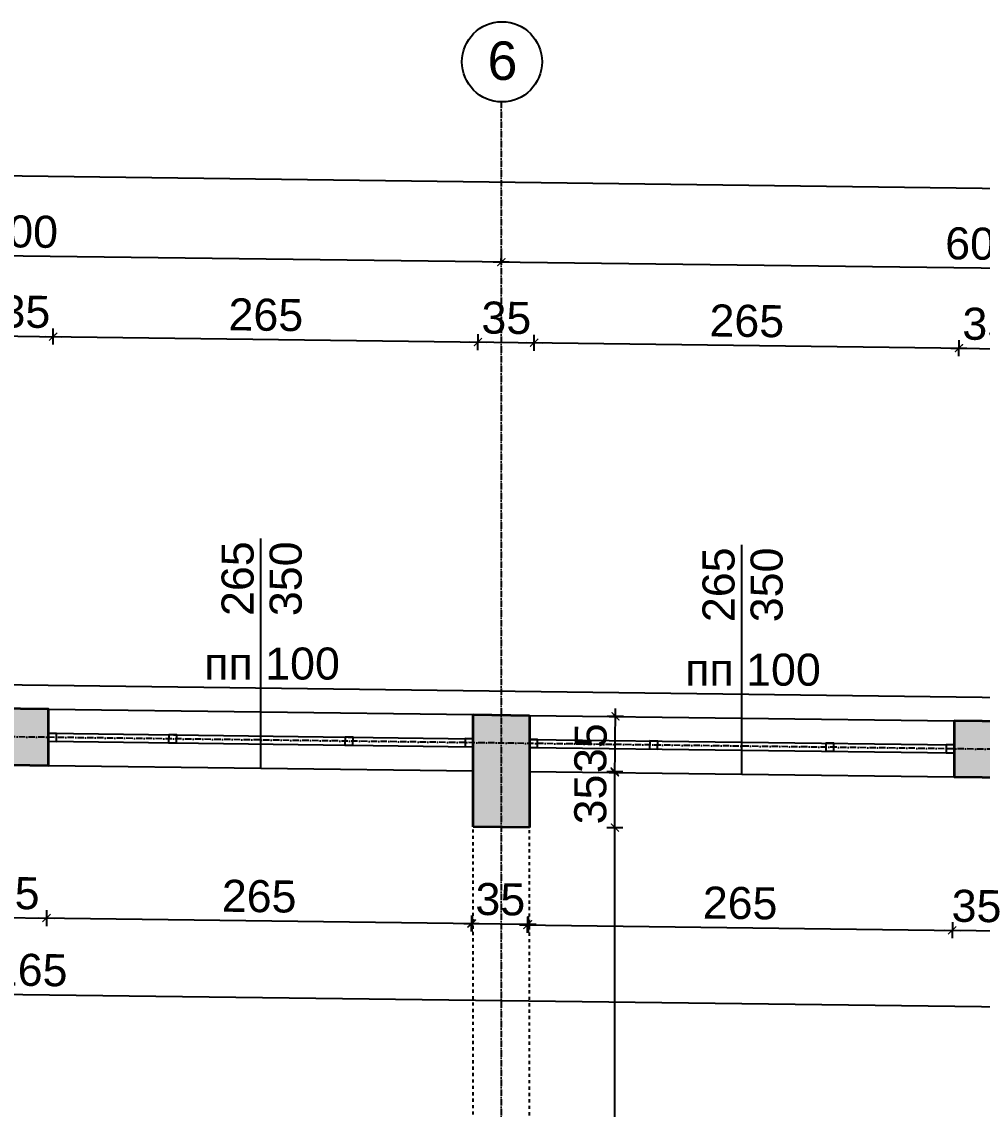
# Model space of a CAD drawing. Header units: inches. Extents: x -72385 to 39588, y -6525 to 66685.
# Drawn here: x -49284 to -48685, y 16839 to 17518 of the extents above; entities that cross this region are included whole.
import ezdxf

# ---------------------------------------------------------------- set-up
doc = ezdxf.new("R2010")
doc.units = ezdxf.units.IN
doc.header["$MEASUREMENT"] = 0
doc.linetypes.add('DashDot', pattern=[0.6, 0.4, -0.1, 0, -0.1])
doc.linetypes.add('Hidden', pattern=[0.4, 0.2, -0.2])
for name, color, linetype, lineweight in [('Изгледни линии', 253, 'Continuous', 25), ('Надписи коти външни', 252, 'Continuous', 25), ('Надписи коти вътрешни', 252, 'Continuous', 25), ('Надписи Оси', 252, 'Continuous', 25), ('Надписи прозорци', 252, 'Continuous', 25), ('Оси', 252, 'DashDot', 25), ('Прозорци', 251, 'Continuous', 25), ('Пунктир', 253, 'Hidden', 25), ('Разрезни линии', 7, 'Continuous', 35), ('Щрих стени', 254, 'Continuous', 25)]:
    doc.layers.add(name, color=color, linetype=linetype, lineweight=lineweight)
doc.styles.add('Arial Regular', font='arial.ttf')
doc.styles.get("Standard").update_dxf_attribs({"font": 'arial.ttf'})
doc.dimstyles.new('Annotative', dxfattribs={"dimscale": 0, "dimtxt": 20, "dimasz": 5, "dimexe": 5, "dimexo": 5, "dimgap": 5, "dimtad": 1, "dimdec": 0, "dimzin": 0, "dimdsep": 46, "dimtxsty": 'Standard', "dimblk": 'ARCHTICK', "dimcen": 5, "dimdle": 5, "dimadec": 0, "dimazin": 0, "dimtfac": 1, "dimtdec": 0, "dimtofl": 0, "dimtmove": 0, "dimatfit": 3, "dimldrblk": 'ARCHTICK', "dimfxl": 5, "dimfxlon": 1, "dimtolj": 1, "dimtzin": 0, "dimarcsym": 1})

# ---------------------------------------------------------------- blocks, each defined once
blk = doc.blocks.new('_ArchTick')
at = {"color": 0, "linetype": 'ByBlock', "const_width": 0.15}
blk.add_lwpolyline([(-0.5, -0.5), (0.5, 0.5)], dxfattribs=at)
blk = doc.blocks.new('*D536')
at = {"layer": 'Defpoints', "color": 0, "ltscale": 50, "transparency": 16777216}
for p in [(-51367.34, 17080.39), (-47202.34, 17027.37), (-47204.16, 16884.3)]:
    blk.add_point(p, dxfattribs=at)
at = {"layer": 'Надписи коти вътрешни', "color": 0, "lineweight": -2, "ltscale": 50, "transparency": 16777216}
for p, q in [((-51369.1, 16942.32), (-51369.22, 16932.32)), ((-51374.16, 16937.39), (-47199.16, 16884.24)), ((-47204.1, 16889.3), (-47204.22, 16879.3))]:
    blk.add_line(p, q, dxfattribs=at)
at = {"layer": 'Надписи коти вътрешни', "color": 0, "lineweight": -2, "ltscale": 50, "transparency": 16777216, "xscale": 5, "yscale": 5, "zscale": 5}
for p, rotation in [((-51369.16, 16937.32), 179.2706286525473), ((-47204.16, 16884.3), 359.2706286525473)]:
    blk.add_blockref('_ArchTick', p, dxfattribs=dict(at, rotation=rotation))
at = {"layer": 'Надписи коти вътрешни', "color": 0, "ltscale": 50, "transparency": 16777216, "insert": (-49286.47, 16926.02), "char_height": 20, "attachment_point": 5, "rotation": 359.27063}
blk.add_mtext('\\A1;4165', dxfattribs=at)
blk = doc.blocks.new('*D548')
at = {"layer": 'Defpoints', "color": 0, "ltscale": 50, "transparency": 16777216}
for p in [(-49302.34, 17054.55), (-49267.34, 17054.1), (-49268.56, 16958.39)]:
    blk.add_point(p, dxfattribs=at)
at = {"layer": 'Надписи коти вътрешни', "color": 0, "lineweight": -2, "ltscale": 50, "transparency": 16777216}
for p, q in [((-49303.49, 16963.84), (-49303.62, 16953.84)), ((-49268.49, 16963.39), (-49268.62, 16953.39)), ((-49308.56, 16958.9), (-49263.56, 16958.33))]:
    blk.add_line(p, q, dxfattribs=at)
at = {"layer": 'Надписи коти вътрешни', "color": 0, "lineweight": -2, "ltscale": 50, "transparency": 16777216, "xscale": 5, "yscale": 5, "zscale": 5}
for p, rotation in [((-49303.56, 16958.84), 179.2706286525581), ((-49268.56, 16958.39), 359.2706286525582)]:
    blk.add_blockref('_ArchTick', p, dxfattribs=dict(at, rotation=rotation))
at = {"layer": 'Надписи коти вътрешни', "color": 0, "ltscale": 50, "transparency": 16777216, "insert": (-49288.36, 16973.86), "char_height": 20, "attachment_point": 5, "rotation": 359.27063}
blk.add_mtext('\\A1;35', dxfattribs=at)
blk = doc.blocks.new('*D549')
at = {"layer": 'Defpoints', "color": 0, "ltscale": 50, "transparency": 16777216}
for p in [(-49267.34, 17054.1), (-49002.34, 17050.73), (-49003.56, 16955.02)]:
    blk.add_point(p, dxfattribs=at)
at = {"layer": 'Надписи коти вътрешни', "color": 0, "lineweight": -2, "ltscale": 50, "transparency": 16777216}
for p, q in [((-49268.49, 16963.39), (-49268.62, 16953.39)), ((-49273.56, 16958.46), (-48998.56, 16954.96)), ((-49003.49, 16960.02), (-49003.62, 16950.02))]:
    blk.add_line(p, q, dxfattribs=at)
at = {"layer": 'Надписи коти вътрешни', "color": 0, "lineweight": -2, "ltscale": 50, "transparency": 16777216, "xscale": 5, "yscale": 5, "zscale": 5}
for p, rotation in [((-49268.56, 16958.39), 179.270628652547), ((-49003.56, 16955.02), 359.270628652547)]:
    blk.add_blockref('_ArchTick', p, dxfattribs=dict(at, rotation=rotation))
at = {"layer": 'Надписи коти вътрешни', "color": 0, "ltscale": 50, "transparency": 16777216, "insert": (-49135.86, 16971.92), "char_height": 20, "attachment_point": 5, "rotation": 359.27063}
blk.add_mtext('\\A1;265', dxfattribs=at)
blk = doc.blocks.new('*D550')
at = {"layer": 'Defpoints', "color": 0, "ltscale": 50, "transparency": 16777216}
for p in [(-49002.34, 17015.73), (-48967.34, 17015.28), (-48968.11, 16954.57)]:
    blk.add_point(p, dxfattribs=at)
at = {"layer": 'Надписи коти вътрешни', "color": 0, "lineweight": -2, "ltscale": 50, "transparency": 16777216}
for p, q in [((-49003.05, 16960.01), (-49003.17, 16950.01)), ((-48968.05, 16959.57), (-48968.17, 16949.57)), ((-49008.11, 16955.08), (-48963.11, 16954.5))]:
    blk.add_line(p, q, dxfattribs=at)
at = {"layer": 'Надписи коти вътрешни', "color": 0, "lineweight": -2, "ltscale": 50, "transparency": 16777216, "xscale": 5, "yscale": 5, "zscale": 5}
for p, rotation in [((-49003.11, 16955.01), 179.2706286525403), ((-48968.11, 16954.57), 359.2706286525403)]:
    blk.add_blockref('_ArchTick', p, dxfattribs=dict(at, rotation=rotation))
at = {"layer": 'Надписи коти вътрешни', "color": 0, "ltscale": 50, "transparency": 16777216, "insert": (-48985.42, 16970.01), "char_height": 20, "attachment_point": 5, "rotation": 359.27063}
blk.add_mtext('\\A1;35', dxfattribs=at)
blk = doc.blocks.new('*D551')
at = {"layer": 'Defpoints', "color": 0, "ltscale": 50, "transparency": 16777216}
for p in [(-48967.34, 17049.84), (-48702.34, 17046.47), (-48703.56, 16950.75)]:
    blk.add_point(p, dxfattribs=at)
at = {"layer": 'Надписи коти вътрешни', "color": 0, "lineweight": -2, "ltscale": 50, "transparency": 16777216}
for p, q in [((-48968.49, 16959.13), (-48968.62, 16949.13)), ((-48703.49, 16955.75), (-48703.62, 16945.76)), ((-48973.56, 16954.19), (-48698.56, 16950.69))]:
    blk.add_line(p, q, dxfattribs=at)
at = {"layer": 'Надписи коти вътрешни', "color": 0, "lineweight": -2, "ltscale": 50, "transparency": 16777216, "xscale": 5, "yscale": 5, "zscale": 5}
for p, rotation in [((-48968.56, 16954.13), 179.270628652547), ((-48703.56, 16950.75), 359.270628652547)]:
    blk.add_blockref('_ArchTick', p, dxfattribs=dict(at, rotation=rotation))
at = {"layer": 'Надписи коти вътрешни', "color": 0, "ltscale": 50, "transparency": 16777216, "insert": (-48835.86, 16967.65), "char_height": 20, "attachment_point": 5, "rotation": 359.27063}
blk.add_mtext('\\A1;265', dxfattribs=at)
blk = doc.blocks.new('*D552')
at = {"layer": 'Defpoints', "color": 0, "ltscale": 50, "transparency": 16777216}
for p in [(-48702.34, 17046.47), (-48667.34, 17046.02), (-48668.56, 16950.31)]:
    blk.add_point(p, dxfattribs=at)
at = {"layer": 'Надписи коти вътрешни', "color": 0, "lineweight": -2, "ltscale": 50, "transparency": 16777216}
for p, q in [((-48703.49, 16955.75), (-48703.62, 16945.76)), ((-48708.56, 16950.82), (-48663.56, 16950.25)), ((-48668.49, 16955.31), (-48668.62, 16945.31))]:
    blk.add_line(p, q, dxfattribs=at)
at = {"layer": 'Надписи коти вътрешни', "color": 0, "lineweight": -2, "ltscale": 50, "transparency": 16777216, "xscale": 5, "yscale": 5, "zscale": 5}
for p, rotation in [((-48703.56, 16950.75), 179.2706286525581), ((-48668.56, 16950.31), 359.2706286525582)]:
    blk.add_blockref('_ArchTick', p, dxfattribs=dict(at, rotation=rotation))
at = {"layer": 'Надписи коти вътрешни', "color": 0, "ltscale": 50, "transparency": 16777216, "insert": (-48688.36, 16965.78), "char_height": 20, "attachment_point": 5, "rotation": 359.27063}
blk.add_mtext('\\A1;35', dxfattribs=at)
blk = doc.blocks.new('*D950')
at = {"layer": 'Defpoints', "color": 0, "ltscale": 50, "transparency": 16777216}
for p in [(-48967.34, 17014.84), (-48914, 17014.84), (-48967.34, 16507.3)]:
    blk.add_point(p, dxfattribs=at)
at = {"layer": 'Надписи коти вътрешни', "color": 0, "lineweight": -2, "ltscale": 50, "transparency": 16777216}
for p, q in [((-48914, 16502.3), (-48914, 17019.84)), ((-48919, 17014.84), (-48909, 17014.84)), ((-48919, 16507.3), (-48909, 16507.3))]:
    blk.add_line(p, q, dxfattribs=at)
at = {"layer": 'Надписи коти вътрешни', "color": 0, "lineweight": -2, "ltscale": 50, "transparency": 16777216, "xscale": 5, "yscale": 5, "zscale": 5}
for p, rotation in [((-48914, 17014.84), 90), ((-48914, 16507.3), 270)]:
    blk.add_blockref('_ArchTick', p, dxfattribs=dict(at, rotation=rotation))
at = {"layer": 'Надписи коти вътрешни', "color": 0, "ltscale": 50, "transparency": 16777216, "insert": (-48929.21, 16761.07), "char_height": 20, "attachment_point": 5, "rotation": 90}
blk.add_mtext('\\A1;508', dxfattribs=at)
blk = doc.blocks.new('*D951')
at = {"layer": 'Defpoints', "color": 0, "ltscale": 50, "transparency": 16777216}
for p in [(-48967.34, 17049.84), (-48914, 17049.84), (-48967.34, 17014.84)]:
    blk.add_point(p, dxfattribs=at)
at = {"layer": 'Надписи коти вътрешни', "color": 0, "lineweight": -2, "ltscale": 50, "transparency": 16777216}
for p, q in [((-48914, 17009.84), (-48914, 17054.84)), ((-48919, 17049.84), (-48909, 17049.84)), ((-48919, 17014.84), (-48909, 17014.84))]:
    blk.add_line(p, q, dxfattribs=at)
at = {"layer": 'Надписи коти вътрешни', "color": 0, "lineweight": -2, "ltscale": 50, "transparency": 16777216, "xscale": 5, "yscale": 5, "zscale": 5}
for p, rotation in [((-48914, 17049.84), 90), ((-48914, 17014.84), 270)]:
    blk.add_blockref('_ArchTick', p, dxfattribs=dict(at, rotation=rotation))
at = {"layer": 'Надписи коти вътрешни', "color": 0, "ltscale": 50, "transparency": 16777216, "insert": (-48929.21, 17032.34), "char_height": 20, "attachment_point": 5, "rotation": 90}
blk.add_mtext('\\A1;35', dxfattribs=at)
blk = doc.blocks.new('*D5424')
at = {"layer": 'Defpoints', "color": 0, "ltscale": 50, "transparency": 16777216}
for p in [(-49264.38, 17321.14), (-49302.34, 17089.11), (-49267.34, 17088.66)]:
    blk.add_point(p, dxfattribs=at)
at = {"layer": 'Надписи коти външни', "color": 0, "lineweight": -2, "ltscale": 50, "transparency": 16777216}
for p, q in [((-49299.44, 17316.59), (-49299.31, 17326.59)), ((-49264.44, 17316.14), (-49264.31, 17326.14)), ((-49304.38, 17321.65), (-49259.38, 17321.08))]:
    blk.add_line(p, q, dxfattribs=at)
at = {"layer": 'Надписи коти външни', "color": 0, "lineweight": -2, "ltscale": 50, "transparency": 16777216, "xscale": 5, "yscale": 5, "zscale": 5}
for p, rotation in [((-49299.38, 17321.59), 179.2706286525403), ((-49264.38, 17321.14), 359.2706286525403)]:
    blk.add_blockref('_ArchTick', p, dxfattribs=dict(at, rotation=rotation))
at = {"layer": 'Надписи коти външни', "color": 0, "ltscale": 50, "transparency": 16777216, "insert": (-49281.68, 17336.58), "char_height": 20, "attachment_point": 5, "rotation": 359.27063}
blk.add_mtext('\\A1;35', dxfattribs=at)
blk = doc.blocks.new('*D5423')
at = {"layer": 'Defpoints', "color": 0, "ltscale": 50, "transparency": 16777216}
for p in [(-48999.38, 17317.77), (-49267.34, 17088.66), (-49002.34, 17085.29)]:
    blk.add_point(p, dxfattribs=at)
at = {"layer": 'Надписи коти външни', "color": 0, "lineweight": -2, "ltscale": 50, "transparency": 16777216}
for p, q in [((-49264.44, 17316.14), (-49264.31, 17326.14)), ((-48999.44, 17312.77), (-48999.31, 17322.77)), ((-49269.38, 17321.21), (-48994.38, 17317.7))]:
    blk.add_line(p, q, dxfattribs=at)
at = {"layer": 'Надписи коти външни', "color": 0, "lineweight": -2, "ltscale": 50, "transparency": 16777216, "xscale": 5, "yscale": 5, "zscale": 5}
for p, rotation in [((-49264.38, 17321.14), 179.2706286525463), ((-48999.38, 17317.77), 359.2706286525462)]:
    blk.add_blockref('_ArchTick', p, dxfattribs=dict(at, rotation=rotation))
at = {"layer": 'Надписи коти външни', "color": 0, "ltscale": 50, "transparency": 16777216, "insert": (-49131.68, 17334.67), "char_height": 20, "attachment_point": 5, "rotation": 359.27063}
blk.add_mtext('\\A1;265', dxfattribs=at)
blk = doc.blocks.new('*D5422')
at = {"layer": 'Defpoints', "color": 0, "ltscale": 50, "transparency": 16777216}
for p in [(-48964.38, 17317.32), (-49002.34, 17085.29), (-48967.34, 17084.84)]:
    blk.add_point(p, dxfattribs=at)
at = {"layer": 'Надписи коти външни', "color": 0, "lineweight": -2, "ltscale": 50, "transparency": 16777216}
for p, q in [((-48999.44, 17312.77), (-48999.31, 17322.77)), ((-48964.44, 17312.32), (-48964.31, 17322.32)), ((-49004.38, 17317.83), (-48959.38, 17317.26))]:
    blk.add_line(p, q, dxfattribs=at)
at = {"layer": 'Надписи коти външни', "color": 0, "lineweight": -2, "ltscale": 50, "transparency": 16777216, "xscale": 5, "yscale": 5, "zscale": 5}
for p, rotation in [((-48999.38, 17317.77), 179.2706286525403), ((-48964.38, 17317.32), 359.2706286525403)]:
    blk.add_blockref('_ArchTick', p, dxfattribs=dict(at, rotation=rotation))
at = {"layer": 'Надписи коти външни', "color": 0, "ltscale": 50, "transparency": 16777216, "insert": (-48981.68, 17332.76), "char_height": 20, "attachment_point": 5, "rotation": 359.27063}
blk.add_mtext('\\A1;35', dxfattribs=at)
blk = doc.blocks.new('*D5421')
at = {"layer": 'Defpoints', "color": 0, "ltscale": 50, "transparency": 16777216}
for p in [(-48699.38, 17313.95), (-48967.34, 17084.84), (-48702.34, 17081.47)]:
    blk.add_point(p, dxfattribs=at)
at = {"layer": 'Надписи коти външни', "color": 0, "lineweight": -2, "ltscale": 50, "transparency": 16777216}
for p, q in [((-48964.44, 17312.32), (-48964.31, 17322.32)), ((-48969.38, 17317.39), (-48694.38, 17313.89)), ((-48699.44, 17308.95), (-48699.31, 17318.95))]:
    blk.add_line(p, q, dxfattribs=at)
at = {"layer": 'Надписи коти външни', "color": 0, "lineweight": -2, "ltscale": 50, "transparency": 16777216, "xscale": 5, "yscale": 5, "zscale": 5}
for p, rotation in [((-48964.38, 17317.32), 179.270628652547), ((-48699.38, 17313.95), 359.270628652547)]:
    blk.add_blockref('_ArchTick', p, dxfattribs=dict(at, rotation=rotation))
at = {"layer": 'Надписи коти външни', "color": 0, "ltscale": 50, "transparency": 16777216, "insert": (-48831.68, 17330.85), "char_height": 20, "attachment_point": 5, "rotation": 359.27063}
blk.add_mtext('\\A1;265', dxfattribs=at)
blk = doc.blocks.new('*D5420')
at = {"layer": 'Defpoints', "color": 0, "ltscale": 50, "transparency": 16777216}
for p in [(-48664.38, 17313.5), (-48702.34, 17081.47), (-48667.34, 17081.02)]:
    blk.add_point(p, dxfattribs=at)
at = {"layer": 'Надписи коти външни', "color": 0, "lineweight": -2, "ltscale": 50, "transparency": 16777216}
for p, q in [((-48699.44, 17308.95), (-48699.31, 17318.95)), ((-48664.44, 17308.5), (-48664.31, 17318.5)), ((-48704.38, 17314.01), (-48659.38, 17313.44))]:
    blk.add_line(p, q, dxfattribs=at)
at = {"layer": 'Надписи коти външни', "color": 0, "lineweight": -2, "ltscale": 50, "transparency": 16777216, "xscale": 5, "yscale": 5, "zscale": 5}
for p, rotation in [((-48699.38, 17313.95), 179.2706286525463), ((-48664.38, 17313.5), 359.2706286525462)]:
    blk.add_blockref('_ArchTick', p, dxfattribs=dict(at, rotation=rotation))
at = {"layer": 'Надписи коти външни', "color": 0, "ltscale": 50, "transparency": 16777216, "insert": (-48681.68, 17328.94), "char_height": 20, "attachment_point": 5, "rotation": 359.27063}
blk.add_mtext('\\A1;35', dxfattribs=at)
blk = doc.blocks.new('*D5416')
at = {"layer": 'Defpoints', "color": 0, "ltscale": 50, "transparency": 16777216}
for p in [(-48984.84, 17367.59), (-48984.84, 17367.59), (-48384.84, 17359.99)]:
    blk.add_point(p, dxfattribs=at)
at = {"layer": 'Надписи коти външни', "color": 0, "lineweight": -2, "ltscale": 50, "transparency": 16777216}
for p, q in [((-48984.84, 17367.59), (-48984.77, 17372.59)), ((-48379.84, 17359.93), (-48989.84, 17367.65)), ((-48384.84, 17359.99), (-48384.77, 17364.99))]:
    blk.add_line(p, q, dxfattribs=at)
at = {"layer": 'Надписи коти външни', "color": 0, "lineweight": -2, "ltscale": 50, "transparency": 16777216, "xscale": 5, "yscale": 5, "zscale": 5}
for p, rotation in [((-48984.84, 17367.59), 179.2746527504725), ((-48384.84, 17359.99), 359.2746527504724)]:
    blk.add_blockref('_ArchTick', p, dxfattribs=dict(at, rotation=rotation))
at = {"layer": 'Надписи коти външни', "color": 0, "ltscale": 50, "transparency": 16777216, "insert": (-48684.64, 17379), "char_height": 20, "attachment_point": 5, "rotation": 359.27465}
blk.add_mtext('\\A1;600', dxfattribs=at)
blk = doc.blocks.new('*D5415')
at = {"layer": 'Defpoints', "color": 0, "ltscale": 50, "transparency": 16777216}
for p in [(-49584.84, 17375.23), (-49584.84, 17375.23), (-48984.84, 17367.59)]:
    blk.add_point(p, dxfattribs=at)
at = {"layer": 'Надписи коти външни', "color": 0, "lineweight": -2, "ltscale": 50, "transparency": 16777216}
for p, q in [((-49584.84, 17375.23), (-49584.77, 17380.23)), ((-48979.84, 17367.52), (-49589.84, 17375.29)), ((-48984.84, 17367.59), (-48984.77, 17372.59))]:
    blk.add_line(p, q, dxfattribs=at)
at = {"layer": 'Надписи коти външни', "color": 0, "lineweight": -2, "ltscale": 50, "transparency": 16777216, "xscale": 5, "yscale": 5, "zscale": 5}
for p, rotation in [((-49584.84, 17375.23), 179.2706286525473), ((-48984.84, 17367.59), 359.2706286525473)]:
    blk.add_blockref('_ArchTick', p, dxfattribs=dict(at, rotation=rotation))
at = {"layer": 'Надписи коти външни', "color": 0, "ltscale": 50, "transparency": 16777216, "insert": (-49284.64, 17386.62), "char_height": 20, "attachment_point": 5, "rotation": 359.27063}
blk.add_mtext('\\A1;600', dxfattribs=at)
blk = doc.blocks.new('*D5410')
at = {"layer": 'Defpoints', "color": 0, "ltscale": 50, "transparency": 16777216}
for p in [(-40218.1, 17305.99), (-52317.34, 17127.49), (-40222.34, 16973.51)]:
    blk.add_point(p, dxfattribs=at)
at = {"layer": 'Надписи коти външни', "color": 0, "lineweight": -2, "ltscale": 50, "transparency": 16777216}
for p, q in [((-52313.17, 17454.96), (-52313.04, 17464.96)), ((-52318.1, 17460.03), (-40213.11, 17305.92)), ((-40218.17, 17300.99), (-40218.04, 17310.99))]:
    blk.add_line(p, q, dxfattribs=at)
at = {"layer": 'Надписи коти външни', "color": 0, "lineweight": -2, "ltscale": 50, "transparency": 16777216, "xscale": 5, "yscale": 5, "zscale": 5}
for p, rotation in [((-52313.1, 17459.96), 179.2706286525472), ((-40218.1, 17305.99), 359.2706286525473)]:
    blk.add_blockref('_ArchTick', p, dxfattribs=dict(at, rotation=rotation))
at = {"layer": 'Надписи коти външни', "color": 0, "ltscale": 50, "transparency": 16777216, "insert": (-46265.41, 17398.18), "char_height": 20, "attachment_point": 5, "rotation": 359.27063}
blk.add_mtext('\\A1;12095', dxfattribs=at)
blk = doc.blocks.new('*D7672')
at = {"layer": 'Defpoints', "color": 0, "ltscale": 10, "transparency": 16777216}
for p in [(-48913.6, 17084.21), (-48893.75, 17083.95), (-48894.19, 17048.96)]:
    blk.add_point(p, dxfattribs=at)
at = {"layer": 'Надписи коти вътрешни', "color": 0, "lineweight": -2, "ltscale": 10, "transparency": 16777216}
for p, q in [((-48914.11, 17044.21), (-48913.53, 17089.2)), ((-48908.6, 17084.14), (-48918.6, 17084.27)), ((-48909.04, 17049.14), (-48919.04, 17049.27))]:
    blk.add_line(p, q, dxfattribs=at)
at = {"layer": 'Надписи коти вътрешни', "color": 0, "lineweight": -2, "ltscale": 10, "transparency": 16777216, "xscale": 5, "yscale": 5, "zscale": 5}
for p, rotation in [((-48913.6, 17084.21), 89.27062865254527), ((-48914.04, 17049.21), 269.2706286525453)]:
    blk.add_blockref('_ArchTick', p, dxfattribs=dict(at, rotation=rotation))
at = {"layer": 'Надписи коти вътрешни', "color": 0, "ltscale": 10, "transparency": 16777216, "insert": (-48929.07, 17064.4), "char_height": 20, "attachment_point": 5, "rotation": 89.27063}
blk.add_mtext('\\A1;35', dxfattribs=at)

msp = doc.modelspace()

# ---------------------------------------------------------------- hatches: boundary and pattern name
at = {"layer": 'Щрих стени', "ltscale": 10}
h = msp.add_hatch(color=256, dxfattribs=at)
h.dxf.hatch_style = 1
h.paths.add_polyline_path([(-51067.34, 17111.58), (-51102.34, 17112.02), (-51102.34, 17077.02), (-51067.34, 17076.57)])
h.paths.add_polyline_path([(-50767.34, 17107.76), (-50802.34, 17108.2), (-50802.34, 17038.2), (-50767.34, 17037.75)])
h.paths.add_polyline_path([(-50467.34, 17103.94), (-50502.34, 17104.38), (-50502.34, 17069.38), (-50467.34, 17068.93)])
h.paths.add_polyline_path([(-50167.34, 17100.12), (-50202.34, 17100.56), (-50202.34, 17030.56), (-50167.34, 17030.11)])
h.paths.add_polyline_path([(-49867.34, 17096.3), (-49902.34, 17096.74), (-49902.34, 17061.74), (-49867.34, 17061.3)])
h.paths.add_polyline_path([(-49567.34, 17092.48), (-49602.34, 17092.93), (-49602.34, 17022.92), (-49567.34, 17022.47)])
h.paths.add_polyline_path([(-49267.34, 17088.66), (-49302.34, 17089.11), (-49302.34, 17054.1), (-49267.34, 17053.66)])
h.paths.add_polyline_path([(-48967.34, 17084.84), (-49002.34, 17085.29), (-49002.34, 17015.28), (-48967.34, 17014.84)])
h.paths.add_polyline_path([(-48667.34, 17081.02), (-48702.34, 17081.47), (-48702.34, 17046.47), (-48667.34, 17046.02)])
h.paths.add_polyline_path([(-48367.34, 17077.2), (-48402.34, 17077.65), (-48402.34, 17007.64), (-48367.34, 17007.2)])
h.paths.add_polyline_path([(-48067.34, 17073.38), (-48102.34, 17073.83), (-48102.34, 17038.83), (-48067.34, 17038.38)])
h.paths.add_polyline_path([(-47767.34, 17069.57), (-47802.34, 17070.01), (-47802.34, 17000), (-47767.34, 16999.56)])
h.paths.add_polyline_path([(-47467.34, 17065.75), (-47502.34, 17066.19), (-47502.34, 17031.19), (-47467.34, 17030.74)])
h.paths.add_polyline_path([(-50764.84, 16530.18), (-50804.84, 16530.69), (-50804.84, 16450.68), (-50764.84, 16450.17)])
h.paths.add_polyline_path([(-50164.84, 16522.54), (-50204.84, 16523.05), (-50204.84, 16443.04), (-50164.84, 16442.53)])
h.paths.add_polyline_path([(-49564.84, 16514.9), (-49604.84, 16515.41), (-49604.84, 16470.41), (-49629.84, 16470.73), (-49629.84, 16435.72), (-49604.84, 16435.4), (-49564.84, 16434.9)])
h.paths.add_polyline_path([(-48964.84, 16507.26), (-49004.84, 16507.77), (-49004.84, 16427.77), (-48964.84, 16427.26)])
h.paths.add_polyline_path([(-48364.84, 16499.62), (-48404.84, 16500.13), (-48404.84, 16420.13), (-48364.84, 16419.62)])
h.paths.add_polyline_path([(-47764.84, 16491.99), (-47804.84, 16492.5), (-47804.84, 16447.49), (-47829.84, 16447.81), (-47829.84, 16412.81), (-47804.84, 16412.49), (-47804.84, 16412.49), (-47764.84, 16411.98)])
h.paths.add_polyline_path([(-50764.84, 15930.13), (-50804.84, 15930.64), (-50804.84, 15850.63), (-50764.84, 15850.12)])
h.paths.add_polyline_path([(-50164.84, 15922.49), (-50204.84, 15923), (-50204.84, 15842.99), (-50164.84, 15842.48)])
h.paths.add_polyline_path([(-49564.84, 15914.85), (-49604.84, 15915.36), (-49629.84, 15915.68), (-49629.84, 15880.68), (-49604.84, 15880.36), (-49604.84, 15835.36), (-49564.84, 15834.85)])
h.paths.add_polyline_path([(-48964.84, 15907.21), (-49004.84, 15907.72), (-49004.84, 15827.72), (-48964.84, 15827.21)])
h.paths.add_polyline_path([(-48364.84, 15899.58), (-48404.84, 15900.09), (-48404.84, 15820.08), (-48364.84, 15819.57)])
h.paths.add_polyline_path([(-47764.84, 15891.94), (-47804.84, 15892.45), (-47804.84, 15847.44), (-47829.84, 15847.76), (-47829.84, 15812.76), (-47804.84, 15812.44), (-47764.84, 15811.93)])
h.paths.add_polyline_path([(-51067.34, 15311.43), (-51102.34, 15311.88), (-51102.34, 15276.87), (-51067.34, 15276.43)])
h.paths.add_polyline_path([(-50767.34, 15342.61), (-50802.34, 15343.06), (-50802.34, 15273.05), (-50767.34, 15272.61)])
h.paths.add_polyline_path([(-50467.34, 15303.79), (-50502.34, 15304.24), (-50502.34, 15269.23), (-50467.34, 15268.79)])
h.paths.add_polyline_path([(-50167.34, 15334.98), (-50202.34, 15335.42), (-50202.34, 15265.42), (-50167.34, 15264.97)])
h.paths.add_polyline_path([(-49867.34, 15296.15), (-49902.34, 15296.6), (-49902.34, 15261.6), (-49867.34, 15261.15)])
h.paths.add_polyline_path([(-49567.34, 15327.34), (-49602.34, 15327.78), (-49602.34, 15257.78), (-49567.34, 15257.33)])
h.paths.add_polyline_path([(-49267.34, 15288.52), (-49302.34, 15288.96), (-49302.34, 15253.96), (-49267.34, 15253.51)])
h.paths.add_polyline_path([(-48967.34, 15319.7), (-49002.34, 15320.14), (-49002.34, 15250.14), (-48967.34, 15249.69)])
h.paths.add_polyline_path([(-48667.34, 15280.88), (-48702.34, 15281.32), (-48702.34, 15246.32), (-48667.34, 15245.87)])
h.paths.add_polyline_path([(-48367.34, 15312.06), (-48402.34, 15312.51), (-48402.34, 15242.5), (-48367.34, 15242.05)])
h.paths.add_polyline_path([(-48067.34, 15273.24), (-48102.34, 15273.68), (-48102.34, 15238.68), (-48067.34, 15238.24)])
h.paths.add_polyline_path([(-47767.34, 15304.42), (-47802.34, 15304.87), (-47802.34, 15234.86), (-47767.34, 15234.42)])
h.paths.add_polyline_path([(-47467.34, 15265.6), (-47502.34, 15266.05), (-47502.34, 15231.04), (-47467.34, 15230.6)])

# ---------------------------------------------------------------- linework, layer by layer
at = {"layer": 'Изгледни линии', "ltscale": 50}
for p, q in [((-51382.34, 17130.59), (-46572.34, 17069.35)), ((-49267.34, 17088.66), (-49002.34, 17085.29)), ((-48967.34, 17084.84), (-48702.34, 17081.47)), ((-49267.34, 17053.66), (-49002.34, 17050.28)), ((-48967.34, 17049.84), (-48702.34, 17046.47))]:
    msp.add_line(p, q, dxfattribs=at)
at = {"layer": 'Надписи Оси', "ltscale": 50}
msp.add_circle((-48984.4, 17492.59), 25, dxfattribs=at)
at = {"layer": 'Надписи прозорци', "ltscale": 50}
for p, q in [((-49134.84, 17051.97), (-49134.84, 17195.12)), ((-48834.84, 17048.15), (-48834.84, 17191.3))]:
    msp.add_line(p, q, dxfattribs=at)
at = {"layer": 'Оси', "ltscale": 10}
for p, q in [((-48984.84, 17467.6), (-48984.84, 14867.38)), ((-39839.84, 16951.14), (-52699.84, 17114.86))]:
    msp.add_line(p, q, dxfattribs=at)
at = {"layer": 'Прозорци', "ltscale": 50}
for p, q in [((-49267.34, 17073.66), (-49002.34, 17070.29)), ((-49267.34, 17068.66), (-49002.34, 17065.29)), ((-48967.34, 17069.84), (-48702.34, 17066.47)), ((-48967.34, 17064.84), (-48702.34, 17061.47))]:
    msp.add_line(p, q, dxfattribs=at)
for points in [[(-49267.34, 17068.66), (-49262.34, 17068.6), (-49262.27, 17073.6), (-49267.27, 17073.66), (-49267.34, 17068.66)], [(-49192.35, 17067.7), (-49187.35, 17067.64), (-49187.29, 17072.64), (-49192.29, 17072.7), (-49192.35, 17067.7)], [(-49082.39, 17066.3), (-49077.39, 17066.24), (-49077.33, 17071.24), (-49082.32, 17071.3), (-49082.39, 17066.3)], [(-49007.4, 17065.36), (-49002.4, 17065.29), (-49002.34, 17070.29), (-49007.34, 17070.36), (-49007.4, 17065.36)], [(-48967.34, 17064.84), (-48962.34, 17064.78), (-48962.27, 17069.78), (-48967.27, 17069.84), (-48967.34, 17064.84)], [(-48892.35, 17063.89), (-48887.35, 17063.82), (-48887.29, 17068.82), (-48892.29, 17068.89), (-48892.35, 17063.89)], [(-48782.39, 17062.49), (-48777.39, 17062.42), (-48777.33, 17067.42), (-48782.32, 17067.49), (-48782.39, 17062.49)], [(-48707.4, 17061.54), (-48702.4, 17061.47), (-48702.34, 17066.47), (-48707.34, 17066.54), (-48707.4, 17061.54)]]:
    msp.add_lwpolyline(points, dxfattribs=at)
at = {"layer": 'Пунктир', "ltscale": 10}
for p, q in [((-49002.34, 16507.74), (-49002.34, 17015.28)), ((-48967.34, 16507.3), (-48967.34, 17014.84))]:
    msp.add_line(p, q, dxfattribs=at)
at = {"layer": 'Разрезни линии', "ltscale": 50}
for p, q in [((-49002.34, 17085.29), (-48967.34, 17084.84)), ((-49002.34, 17015.28), (-49002.34, 17085.29)), ((-48967.34, 17084.84), (-48967.34, 17014.84)), ((-48967.34, 17014.84), (-49002.34, 17015.28))]:
    msp.add_line(p, q, dxfattribs=at)
for points in [[(-49302.34, 17089.11), (-49302.34, 17054.1), (-49267.34, 17053.66), (-49267.34, 17088.66)], [(-48702.34, 17081.47), (-48702.34, 17046.47), (-48667.34, 17046.02), (-48667.34, 17081.02)]]:
    msp.add_lwpolyline(points, close=True, dxfattribs=at)

# ---------------------------------------------------------------- texts
at = {"layer": 'Надписи Оси', "ltscale": 100, "insert": (-48997.72, 17505.31), "char_height": 24, "width": 27.2128, "attachment_point": 1, "style": 'Arial Regular'}
msp.add_mtext('\\pxqc;6', dxfattribs=at)
at = {"layer": 'Надписи прозорци', "ltscale": 100, "char_height": 20, "width": 180.4891, "attachment_point": 1, "rotation": 90, "style": 'Arial Regular'}
for s, insert in [('265', (-49159.35, 17146.83)), ('350', (-49129.35, 17146.75)), ('265', (-48859.35, 17143.01)), ('350', (-48829.35, 17142.93))]:
    msp.add_mtext(s, dxfattribs=dict(at, insert=insert))
at = {"layer": 'Надписи прозорци', "ltscale": 100, "char_height": 20, "width": 180.4891, "attachment_point": 1, "style": 'Arial Regular'}
for insert in [(-49170.15, 17127.17), (-48870.15, 17123.35)]:
    msp.add_mtext('пп 100', dxfattribs=dict(at, insert=insert))

# ---------------------------------------------------------------- dimensions: what is measured, and where the dimension line sits
at = {"layer": 'Надписи коти външни', "ltscale": 50}
dim = msp.add_aligned_dim(p1=(-52317.34, 17127.49), p2=(-40222.34, 16973.51), distance=332.5, text='12095', dimstyle='Annotative', override={"dimscale": 0, "dimtix": 0, "dimtofl": 0, "dimtmove": 0, "dimatfit": 3}, dxfattribs=at)
dim.commit()
dim.dimension.update_dxf_attribs({"geometry": '*D5410', "text_midpoint": (-46265.41, 17398.18)})
for p1, p2, distance, picture, middle in [((-48984.84, 17367.59), (-49584.84, 17375.23), 0, '*D5415', (-49284.64, 17386.62)), ((-48384.84, 17359.99), (-48984.84, 17367.59), 0, '*D5416', (-48684.64, 17379)), ((-49267.34, 17088.66), (-49002.34, 17085.29), 232.5, '*D5423', (-49131.68, 17334.67)), ((-48967.34, 17084.84), (-48702.34, 17081.47), 232.5, '*D5421', (-48831.68, 17330.85))]:
    dim = msp.add_aligned_dim(p1=p1, p2=p2, distance=distance, dimstyle='Annotative', override={"dimscale": 0, "dimtix": 0, "dimtofl": 0, "dimtmove": 0, "dimatfit": 3}, dxfattribs=at)
    dim.commit()
    dim.dimension.update_dxf_attribs({"geometry": picture, "text_midpoint": middle})
for base, p1, p2, picture, middle in [((-49264.38, 17321.14), (-49302.34, 17089.11), (-49267.34, 17088.66), '*D5424', (-49281.88, 17321.36)), ((-48964.38, 17317.32), (-49002.34, 17085.29), (-48967.34, 17084.84), '*D5422', (-48981.88, 17317.55)), ((-48664.38, 17313.5), (-48702.34, 17081.47), (-48667.34, 17081.02), '*D5420', (-48681.88, 17313.73))]:
    dim = msp.add_linear_dim(base=base, p1=p1, p2=p2, angle=359.27063, dimstyle='Annotative', override={"dimscale": 0, "dimtix": 0, "dimtofl": 0, "dimtmove": 0, "dimatfit": 3}, dxfattribs=at)
    dim.commit()
    dim.dimension.update_dxf_attribs({"geometry": picture, "text_midpoint": middle, "dimtype": 129})
at = {"layer": 'Надписи коти вътрешни', "ltscale": 10}
dim = msp.add_linear_dim(base=(-48913.6, 17084.21), p1=(-48894.19, 17048.96), p2=(-48893.75, 17083.95), angle=89.27063, dimstyle='Annotative', override={"dimscale": 0, "dimtix": 0, "dimtofl": 0, "dimtmove": 0, "dimatfit": 3}, dxfattribs=at)
dim.commit()
dim.dimension.update_dxf_attribs({"geometry": '*D7672', "text_midpoint": (-48913.85, 17064.21), "dimtype": 129})
at = {"layer": 'Надписи коти вътрешни', "ltscale": 50}
for p1, p2, distance, picture, middle in [((-51367.34, 17080.39), (-47202.34, 17027.37), -143.08, '*D536', (-49286.47, 16926.02)), ((-49267.34, 17054.1), (-49002.34, 17050.73), -95.72, '*D549', (-49135.86, 16971.92)), ((-48967.34, 17049.84), (-48702.34, 17046.47), -95.72, '*D551', (-48835.86, 16967.65))]:
    dim = msp.add_aligned_dim(p1=p1, p2=p2, distance=distance, dimstyle='Annotative', override={"dimscale": 0, "dimtix": 0, "dimtofl": 0, "dimtmove": 0, "dimatfit": 3}, dxfattribs=at)
    dim.commit()
    dim.dimension.update_dxf_attribs({"geometry": picture, "text_midpoint": middle})
for base, p1, p2, angle, picture, middle in [((-49268.56, 16958.39), (-49302.34, 17054.55), (-49267.34, 17054.1), 359.27063, '*D548', (-49288.56, 16958.65)), ((-48914, 17049.84), (-48967.34, 17014.84), (-48967.34, 17049.84), 90, '*D951', (-48914, 17032.34)), ((-48668.56, 16950.31), (-48702.34, 17046.47), (-48667.34, 17046.02), 359.27063, '*D552', (-48688.56, 16950.56)), ((-48968.11, 16954.57), (-49002.34, 17015.73), (-48967.34, 17015.28), 359.27063, '*D550', (-48985.61, 16954.79))]:
    dim = msp.add_linear_dim(base=base, p1=p1, p2=p2, angle=angle, dimstyle='Annotative', override={"dimscale": 0, "dimtix": 0, "dimtofl": 0, "dimtmove": 0, "dimatfit": 3}, dxfattribs=at)
    dim.commit()
    dim.dimension.update_dxf_attribs({"geometry": picture, "text_midpoint": middle, "dimtype": 129})
dim = msp.add_linear_dim(base=(-48914, 17014.84), p1=(-48967.34, 16507.3), p2=(-48967.34, 17014.84), angle=90, dimstyle='Annotative', override={"dimscale": 0, "dimtix": 0, "dimtofl": 0, "dimtmove": 0, "dimatfit": 3}, dxfattribs=at)
dim.commit()
dim.dimension.update_dxf_attribs({"geometry": '*D950', "text_midpoint": (-48929.21, 16761.07)})

doc.saveas('drawing.dxf')
